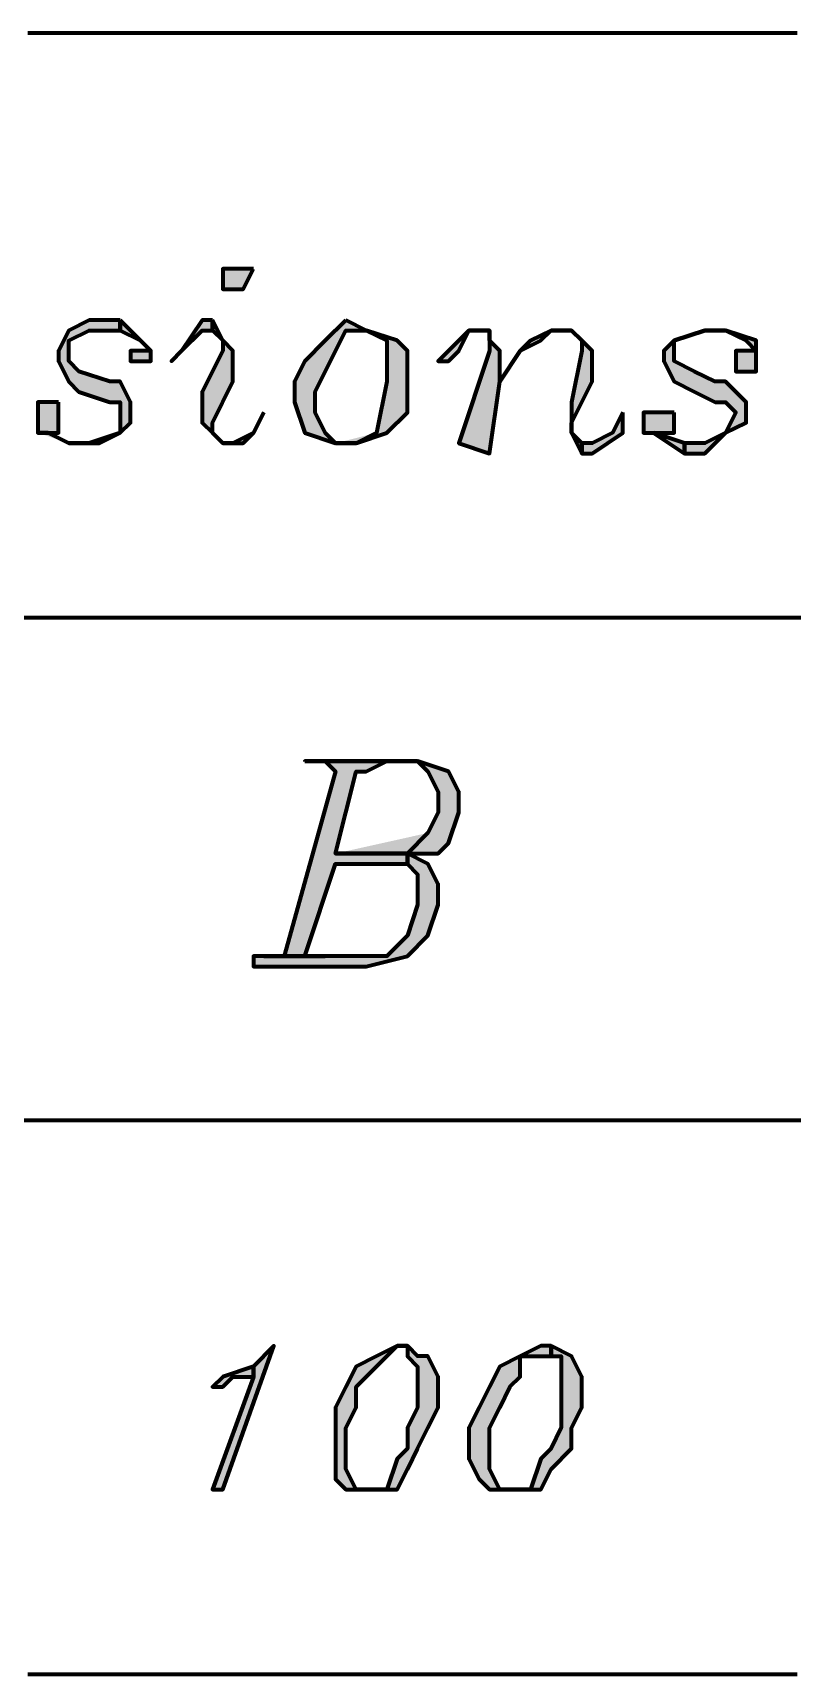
# Model space of a CAD drawing. Header units: inches. Extents: x 16 to 776, y 37 to 575.
# Drawn here: x 357.08 to 369.42, y 235 to 261.67 of the extents above; entities that cross this region are included whole.
import ezdxf

# ---------------------------------------------------------------- set-up
doc = ezdxf.new("R2010")
doc.units = ezdxf.units.IN
doc.header["$MEASUREMENT"] = 0
doc.layers.add('H', color=7, linetype='CONTINUOUS', lineweight=100)
doc.layers.add('P', color=250, linetype='CONTINUOUS', lineweight=100)

msp = doc.modelspace()

# ---------------------------------------------------------------- hatches: boundary and pattern name
at = {"layer": 'H', "linetype": 'Continuous'}
for points in [[(360.667, 257.833), (360.167, 257.833), (360.167, 257.5), (360.5, 257.5)], [(358.5, 257), (358, 257), (357.667, 256.833), (357.5, 256.5), (357.5, 256.333), (357.667, 256), (357.833, 255.833), (358.333, 255.667), (358.5, 255.667), (358.5, 255.5), (358.5, 255.167), (358, 255), (357.667, 255), (358.167, 255), (358.5, 255.167), (358.667, 255.333), (358.667, 255.667), (358.5, 256), (358.333, 256), (357.833, 256.167), (357.667, 256.333), (357.667, 256.5), (357.667, 256.667), (358, 256.833), (358.5, 256.833)], [(358.5, 257), (358.5, 256.833), (358.833, 256.667), (359, 256.5), (358.667, 256.5), (358.667, 256.333), (359, 256.333), (359, 256.5), (358.833, 256.667)], [(362.167, 257), (361.833, 256.667), (361.5, 256.333), (361.333, 256), (361.333, 255.667), (361.5, 255.167), (362, 255), (361.833, 255.167), (361.667, 255.5), (361.667, 255.833), (362, 256.5), (362.167, 256.833), (362.5, 256.833)], [(364.167, 256.833), (363.833, 256.5), (363.667, 256.333), (363.833, 256.333), (364, 256.5)], [(368.333, 256.833), (368.667, 256.667), (368.833, 256.5), (368.5, 256.5), (368.5, 256.167), (368.833, 256.167), (368.833, 256.5), (368.833, 256.667)], [(364.5, 256.667), (364.5, 256.5), (364, 255), (364.5, 254.833), (364.667, 256), (364.667, 256.5)], [(366, 256.667), (366, 256.5), (365.833, 255.667), (365.833, 255.333), (365.833, 255.167), (366, 254.833), (366, 255), (365.833, 255.167), (365.833, 255.333), (366.167, 256), (366.167, 256.5)], [(367.5, 256.667), (367.333, 256.5), (367.333, 256.333), (367.5, 256), (367.833, 255.833), (368.167, 255.667), (368.333, 255.667), (368.5, 255.5), (368.333, 255.167), (368, 255), (367.667, 255), (367.667, 254.833), (368, 254.833), (368.333, 255.167), (368.667, 255.333), (368.667, 255.667), (368.333, 256), (368.167, 256), (367.833, 256.167), (367.5, 256.333), (367.5, 256.5)], [(366.667, 255.5), (366.5, 255.167), (366.167, 255), (366, 255), (366, 254.833), (366.167, 254.833), (366.667, 255.167)], [(367.5, 255.5), (367, 255.5), (367, 255.167), (367.167, 255.167), (367.667, 254.833), (367.667, 255), (367.167, 255.167), (367.5, 255.167)], [(360.667, 255.167), (360.333, 255), (360.167, 255), (360.5, 255)], [(361.833, 249.833), (362, 249.667), (361.167, 246.667), (361, 246.667), (360.833, 246.667), (361.833, 246.667), (361.5, 246.667), (362, 248.167), (363.167, 248.167), (363.167, 248.333), (362, 248.333), (362.333, 249.667), (362.5, 249.667), (362.833, 249.833), (363.333, 249.833)], [(363.167, 248.333), (363.167, 248.167), (363.333, 248), (363.333, 247.5), (363.167, 247), (362.833, 246.667), (362.5, 246.667), (361.833, 246.667), (360.833, 246.667), (360.667, 246.667), (360.667, 246.5), (362.5, 246.5), (363.167, 246.667), (363.5, 247), (363.667, 247.5), (363.667, 247.833), (363.5, 248.167)], [(361, 240.333), (360.667, 240), (360.667, 239.833), (360, 238), (360.167, 238)], [(363, 240.333), (362.667, 240.167), (362.333, 240), (362.167, 239.667), (362, 239.333), (362, 239), (362, 238.5), (362, 238.167), (362.167, 238), (362.333, 238), (362.167, 238.333), (362.167, 239), (362.333, 239.333), (362.333, 239.667), (362.5, 239.833), (362.833, 240.167)], [(365.5, 240.333), (365.333, 240.333), (365, 240.167), (364.667, 240), (364.5, 239.667), (364.333, 239.333), (364.167, 239), (364.167, 238.5), (364.333, 238.167), (364.5, 238), (364.667, 238), (364.5, 238.333), (364.5, 239), (364.667, 239.333), (364.833, 239.667), (365, 239.833), (365, 240.167), (365.333, 240.167), (365.5, 240.167)], [(360.667, 240), (360.167, 239.833), (360, 239.667), (360.167, 239.667), (360.333, 239.833), (360.667, 239.833)]]:
    msp.add_hatch(color=0, dxfattribs=at).paths.add_polyline_path(points)
h = msp.add_hatch(color=0, dxfattribs=at)
edge = h.paths.add_edge_path()
edge.add_line((360, 257), (359.833, 257))
edge.add_line((359.833, 257), (359.333, 256.333))
edge.add_line((359.333, 256.333), (359.5, 256.5))
edge.add_line((359.5, 256.5), (359.833, 256.833))
edge.add_line((359.833, 256.833), (360, 256.833))
h = msp.add_hatch(color=0, dxfattribs=at)
edge = h.paths.add_edge_path()
edge.add_line((360, 257), (360, 256.833))
edge.add_line((360, 256.833), (360.167, 256.667))
edge.add_line((360.167, 256.667), (360.167, 256.5))
edge.add_line((360.167, 256.5), (359.833, 255.833))
edge.add_line((359.833, 255.833), (359.833, 255.333))
edge.add_line((359.833, 255.333), (360.167, 255))
edge.add_line((360.167, 255), (360, 255.167))
edge.add_line((360, 255.167), (360, 255.333))
edge.add_line((360, 255.333), (360.333, 256))
edge.add_line((360.333, 256), (360.333, 256.5))
edge.add_line((360.333, 256.5), (360.167, 256.667))
h = msp.add_hatch(color=0, dxfattribs=at)
edge = h.paths.add_edge_path()
edge.add_line((362.5, 256.833), (362.833, 256.667))
edge.add_line((362.833, 256.667), (362.833, 256.333))
edge.add_line((362.833, 256.333), (362.833, 256))
edge.add_line((362.833, 256), (362.667, 255.167))
edge.add_line((362.667, 255.167), (362, 255))
edge.add_line((362, 255), (362.333, 255))
edge.add_line((362.333, 255), (362.833, 255.167))
edge.add_line((362.833, 255.167), (363.167, 255.5))
edge.add_line((363.167, 255.5), (363.167, 255.833))
edge.add_line((363.167, 255.833), (363.167, 256.167))
edge.add_line((363.167, 256.167), (363.167, 256.5))
edge.add_line((363.167, 256.5), (363, 256.667))
h = msp.add_hatch(color=0, dxfattribs=at)
edge = h.paths.add_edge_path()
edge.add_line((365.5, 256.833), (365.167, 256.667))
edge.add_line((365.167, 256.667), (364.667, 256))
edge.add_line((364.667, 256), (365, 256.5))
edge.add_line((365, 256.5), (365.333, 256.667))
h = msp.add_hatch(color=0, dxfattribs=at)
edge = h.paths.add_edge_path()
edge.add_line((357.5, 255.667), (357.167, 255.667))
edge.add_line((357.167, 255.667), (357.167, 255.167))
edge.add_line((357.167, 255.167), (357.667, 255))
edge.add_line((357.667, 255), (357.333, 255.167))
edge.add_line((357.333, 255.167), (357.167, 255.167))
edge.add_line((357.167, 255.167), (357.5, 255.167))
h = msp.add_hatch(color=0, dxfattribs=at)
edge = h.paths.add_edge_path()
edge.add_line((361.5, 249.833), (361.833, 249.833))
edge.add_line((361.833, 249.833), (363.333, 249.833))
edge.add_line((363.333, 249.833), (363.5, 249.667))
edge.add_line((363.5, 249.667), (363.667, 249.333))
edge.add_line((363.667, 249.333), (363.667, 249))
edge.add_line((363.667, 249), (363.5, 248.667))
edge.add_line((363.5, 248.667), (362, 248.333))
edge.add_line((362, 248.333), (363.167, 248.333))
edge.add_line((363.167, 248.333), (363.667, 248.333))
edge.add_line((363.667, 248.333), (363.833, 248.5))
edge.add_line((363.833, 248.5), (364, 249))
edge.add_line((364, 249), (364, 249.333))
edge.add_line((364, 249.333), (363.833, 249.667))
edge.add_line((363.833, 249.667), (363.333, 249.833))
h = msp.add_hatch(color=0, dxfattribs=at)
edge = h.paths.add_edge_path()
edge.add_line((363.167, 240.333), (363.167, 240.167))
edge.add_line((363.167, 240.167), (363.333, 240))
edge.add_line((363.333, 240), (363.333, 239.333))
edge.add_line((363.333, 239.333), (363.167, 239))
edge.add_line((363.167, 239), (363.167, 238.667))
edge.add_line((363.167, 238.667), (363, 238.5))
edge.add_line((363, 238.5), (362.833, 238))
edge.add_line((362.833, 238), (362.333, 238))
edge.add_line((362.333, 238), (362.667, 238))
edge.add_line((362.667, 238), (363, 238))
edge.add_line((363, 238), (363.167, 238.333))
edge.add_line((363.167, 238.333), (363.333, 238.667))
edge.add_line((363.333, 238.667), (363.5, 239))
edge.add_line((363.5, 239), (363.667, 239.333))
edge.add_line((363.667, 239.333), (363.667, 239.833))
edge.add_line((363.667, 239.833), (363.5, 240.167))
edge.add_line((363.5, 240.167), (363.333, 240.167))
h = msp.add_hatch(color=0, dxfattribs=at)
edge = h.paths.add_edge_path()
edge.add_line((365.5, 240.333), (365.5, 240.167))
edge.add_line((365.5, 240.167), (365.667, 240.167))
edge.add_line((365.667, 240.167), (365.667, 240))
edge.add_line((365.667, 240), (365.667, 239.333))
edge.add_line((365.667, 239.333), (365.667, 239))
edge.add_line((365.667, 239), (365.5, 238.667))
edge.add_line((365.5, 238.667), (365.333, 238.5))
edge.add_line((365.333, 238.5), (365.167, 238))
edge.add_line((365.167, 238), (364.667, 238))
edge.add_line((364.667, 238), (365, 238))
edge.add_line((365, 238), (365.333, 238))
edge.add_line((365.333, 238), (365.5, 238.333))
edge.add_line((365.5, 238.333), (365.833, 238.667))
edge.add_line((365.833, 238.667), (365.833, 239))
edge.add_line((365.833, 239), (366, 239.333))
edge.add_line((366, 239.333), (366, 239.833))
edge.add_line((366, 239.833), (365.833, 240.167))

# ---------------------------------------------------------------- linework, layer by layer
at = {"layer": 'P', "color": 0, "linetype": 'Continuous'}
for points in [[(357, 261.667), (357.167, 261.667)], [(357.167, 261.667), (357.167, 261.667)], [(357.167, 261.667), (357.167, 261.667)], [(357.167, 261.667), (357.333, 261.667)], [(357.167, 261.667), (357.333, 261.667)], [(357.333, 261.667), (357.5, 261.667)], [(357.333, 261.667), (357.5, 261.667)], [(357.5, 261.667), (357.667, 261.667)], [(357.667, 261.667), (357.667, 261.667)], [(357.667, 261.667), (357.667, 261.667)], [(357.667, 261.667), (357.833, 261.667)], [(357.667, 261.667), (357.833, 261.667)], [(357.833, 261.667), (358, 261.667)], [(357.833, 261.667), (358, 261.667)], [(358, 261.667), (358, 261.667)], [(358, 261.667), (358, 261.667)], [(358, 261.667), (358.167, 261.667)], [(358.167, 261.667), (358.333, 261.667)], [(358.167, 261.667), (358.333, 261.667)], [(358.333, 261.667), (358.5, 261.667)], [(358.333, 261.667), (358.5, 261.667)], [(358.5, 261.667), (358.5, 261.667)], [(358.5, 261.667), (358.5, 261.667)], [(358.5, 261.667), (358.667, 261.667)], [(358.667, 261.667), (358.833, 261.667)], [(358.667, 261.667), (358.833, 261.667)], [(358.833, 261.667), (359, 261.667)], [(358.833, 261.667), (359, 261.667)], [(359, 261.667), (359, 261.667)], [(359, 261.667), (359, 261.667)], [(359, 261.667), (359.167, 261.667)], [(359.167, 261.667), (359.333, 261.667)], [(359.167, 261.667), (359.333, 261.667)], [(359.333, 261.667), (359.333, 261.667)], [(359.333, 261.667), (359.333, 261.667)], [(359.333, 261.667), (359.5, 261.667)], [(359.333, 261.667), (359.5, 261.667)], [(359.5, 261.667), (359.667, 261.667)], [(359.667, 261.667), (359.833, 261.667)], [(359.667, 261.667), (359.833, 261.667)], [(359.833, 261.667), (359.833, 261.667)], [(359.833, 261.667), (359.833, 261.667)], [(359.833, 261.667), (360, 261.667)], [(359.833, 261.667), (360, 261.667)], [(360, 261.667), (360.167, 261.667)], [(360, 261.667), (360.167, 261.667)], [(360.167, 261.667), (360.167, 261.667)], [(360.167, 261.667), (360.333, 261.667)], [(360.167, 261.667), (360.333, 261.667)], [(360.333, 261.667), (360.5, 261.667)], [(360.333, 261.667), (360.5, 261.667)], [(360.5, 261.667), (360.667, 261.667)], [(360.5, 261.667), (360.667, 261.667)], [(360.667, 261.667), (360.667, 261.667)], [(360.667, 261.667), (360.833, 261.667)], [(360.667, 261.667), (360.833, 261.667)], [(360.833, 261.667), (361, 261.667)], [(360.833, 261.667), (361, 261.667)], [(361, 261.667), (361, 261.667)], [(361, 261.667), (361, 261.667)], [(361, 261.667), (361.167, 261.667)], [(361.167, 261.667), (361.333, 261.667)], [(361.167, 261.667), (361.333, 261.667)], [(361.333, 261.667), (361.5, 261.667)], [(361.333, 261.667), (361.5, 261.667)], [(361.5, 261.667), (361.5, 261.667)], [(361.5, 261.667), (361.5, 261.667)], [(361.5, 261.667), (361.667, 261.667)], [(361.5, 261.667), (361.667, 261.667)], [(361.667, 261.667), (361.833, 261.667)], [(361.833, 261.667), (362, 261.667)], [(361.833, 261.667), (362, 261.667)], [(362, 261.667), (362, 261.667)], [(362, 261.667), (362, 261.667)], [(362, 261.667), (362.167, 261.667)], [(362, 261.667), (362.167, 261.667)], [(362.167, 261.667), (362.333, 261.667)], [(362.167, 261.667), (362.333, 261.667)], [(362.333, 261.667), (362.333, 261.667)], [(362.333, 261.667), (362.5, 261.667)], [(362.333, 261.667), (362.5, 261.667)], [(362.5, 261.667), (362.667, 261.667)], [(362.5, 261.667), (362.667, 261.667)], [(362.667, 261.667), (362.833, 261.667)], [(362.667, 261.667), (362.833, 261.667)], [(362.833, 261.667), (362.833, 261.667)], [(362.833, 261.667), (363, 261.667)], [(362.833, 261.667), (363, 261.667)], [(363, 261.667), (363.167, 261.667)], [(363, 261.667), (363.167, 261.667)], [(363.167, 261.667), (363.167, 261.667)], [(363.167, 261.667), (363.167, 261.667)], [(363.167, 261.667), (363.333, 261.667)], [(363.333, 261.667), (363.5, 261.667)], [(363.333, 261.667), (363.5, 261.667)], [(363.5, 261.667), (363.667, 261.667)], [(363.5, 261.667), (363.667, 261.667)], [(363.667, 261.667), (363.667, 261.667)], [(363.667, 261.667), (363.667, 261.667)], [(363.667, 261.667), (363.833, 261.667)], [(363.667, 261.667), (363.833, 261.667)], [(363.833, 261.667), (364, 261.667)], [(364, 261.667), (364, 261.667)], [(364, 261.667), (364, 261.667)], [(364, 261.667), (364.167, 261.667)], [(364, 261.667), (364.167, 261.667)], [(364.167, 261.667), (364.333, 261.667)], [(364.167, 261.667), (364.333, 261.667)], [(364.333, 261.667), (364.5, 261.667)], [(364.5, 261.667), (364.5, 261.667)], [(364.5, 261.667), (364.5, 261.667)], [(364.5, 261.667), (364.667, 261.667)], [(364.5, 261.667), (364.667, 261.667)], [(364.667, 261.667), (364.833, 261.667)], [(364.667, 261.667), (364.833, 261.667)], [(364.833, 261.667), (365, 261.667)], [(365, 261.667), (365, 261.667)], [(365, 261.667), (365, 261.667)], [(365, 261.667), (365.167, 261.667)], [(365, 261.667), (365.167, 261.667)], [(365.167, 261.667), (365.333, 261.667)], [(365.167, 261.667), (365.333, 261.667)], [(365.333, 261.667), (365.333, 261.667)], [(365.333, 261.667), (365.5, 261.667)], [(365.333, 261.667), (365.5, 261.667)], [(365.5, 261.667), (365.667, 261.667)], [(365.5, 261.667), (365.667, 261.667)], [(365.667, 261.667), (365.833, 261.667)], [(365.667, 261.667), (365.833, 261.667)], [(365.833, 261.667), (365.833, 261.667)], [(365.833, 261.667), (365.833, 261.667)], [(365.833, 261.667), (366, 261.667)], [(366, 261.667), (366.167, 261.667)], [(366, 261.667), (366.167, 261.667)], [(366.167, 261.667), (366.167, 261.667)], [(366.167, 261.667), (366.167, 261.667)], [(366.167, 261.667), (366.333, 261.667)], [(366.167, 261.667), (366.333, 261.667)], [(366.333, 261.667), (366.5, 261.667)], [(366.5, 261.667), (366.667, 261.667)], [(366.5, 261.667), (366.667, 261.667)], [(366.667, 261.667), (366.667, 261.667)], [(366.667, 261.667), (366.667, 261.667)], [(366.667, 261.667), (366.833, 261.667)], [(366.667, 261.667), (366.833, 261.667)], [(366.833, 261.667), (367, 261.667)], [(367, 261.667), (367, 261.667)], [(367, 261.667), (367, 261.667)], [(367, 261.667), (367.167, 261.667)], [(367, 261.667), (367.167, 261.667)], [(367.167, 261.667), (367.333, 261.667)], [(367.167, 261.667), (367.333, 261.667)], [(367.333, 261.667), (367.5, 261.667)], [(367.5, 261.667), (367.5, 261.667)], [(367.5, 261.667), (367.5, 261.667)], [(367.5, 261.667), (367.667, 261.667)], [(367.5, 261.667), (367.667, 261.667)], [(367.667, 261.667), (367.833, 261.667)], [(367.667, 261.667), (367.833, 261.667)], [(367.833, 261.667), (368, 261.667)], [(367.833, 261.667), (368, 261.667)], [(368, 261.667), (368, 261.667)], [(368, 261.667), (368.167, 261.667)], [(368, 261.667), (368.167, 261.667)], [(368.167, 261.667), (368.333, 261.667)], [(368.167, 261.667), (368.333, 261.667)], [(368.333, 261.667), (368.333, 261.667)], [(368.333, 261.667), (368.333, 261.667)], [(368.333, 261.667), (368.5, 261.667)], [(368.5, 261.667), (368.667, 261.667)], [(368.5, 261.667), (368.667, 261.667)], [(368.667, 261.667), (368.833, 261.667)], [(368.667, 261.667), (368.833, 261.667)], [(368.833, 261.667), (368.833, 261.667)], [(368.833, 261.667), (368.833, 261.667)], [(368.833, 261.667), (369, 261.667)], [(369, 261.667), (369.167, 261.667)], [(369, 261.667), (369.167, 261.667)], [(369.167, 261.667), (369.167, 261.667)], [(369.167, 261.667), (369.167, 261.667)], [(369.167, 261.667), (369.333, 261.667)], [(369.167, 261.667), (369.333, 261.667)], [(369.333, 261.667), (369.5, 261.667)], [(360.667, 257.833), (360.167, 257.833), (360.167, 257.5), (360.5, 257.5), (360.667, 257.833)], [(358.5, 257), (358, 257), (357.667, 256.833), (357.5, 256.5), (357.5, 256.333), (357.667, 256), (357.833, 255.833), (358.333, 255.667), (358.5, 255.667), (358.5, 255.5), (358.5, 255.167), (358, 255), (357.667, 255), (357.667, 255), (358.167, 255), (358.5, 255.167), (358.667, 255.333), (358.667, 255.667), (358.5, 256), (358.333, 256), (357.833, 256.167), (357.667, 256.333), (357.667, 256.5), (357.667, 256.667), (358, 256.833), (358.5, 256.833), (358.5, 257)], [(358.5, 257), (358.5, 256.833), (358.833, 256.667), (359, 256.5), (358.667, 256.5), (358.667, 256.333), (359, 256.333), (359, 256.5), (358.833, 256.667), (358.5, 257)], [(360, 257), (359.833, 257), (359.5, 256.5), (359.333, 256.333), (359.333, 256.333), (359.5, 256.5), (359.833, 256.833), (360, 256.833), (360, 257)], [(360, 257), (360, 256.833), (360.167, 256.667), (360.167, 256.5), (359.833, 255.833), (359.833, 255.333), (360, 255.167), (360, 255.167), (360.167, 255), (360.167, 255), (360, 255.167), (360, 255.333), (360.333, 256), (360.333, 256.5), (360.167, 256.667), (360, 257)], [(362.167, 257), (361.833, 256.667), (361.5, 256.333), (361.333, 256), (361.333, 255.667), (361.5, 255.167), (361.5, 255.167), (362, 255), (362, 255), (361.833, 255.167), (361.667, 255.5), (361.667, 255.833), (362, 256.5), (362.167, 256.833), (362.5, 256.833), (362.5, 256.833), (362.167, 257)], [(362.5, 256.833), (362.5, 256.833), (362.833, 256.667), (362.833, 256.333), (362.833, 256), (362.667, 255.167), (362.333, 255), (362, 255), (362, 255), (362.333, 255), (362.833, 255.167), (363.167, 255.5), (363.167, 255.833), (363.167, 256.167), (363.167, 256.5), (363, 256.667), (362.5, 256.833)], [(364.5, 256.833), (364.167, 256.833), (363.833, 256.5), (363.667, 256.333), (363.833, 256.333), (364, 256.5), (364.167, 256.833), (364.5, 256.833)], [(364.5, 256.833), (364.5, 256.833), (364.5, 256.667), (364.5, 256.5), (364, 255), (364.5, 254.833), (364.667, 256), (364.667, 256), (364.667, 256.5), (364.5, 256.667), (364.5, 256.833)], [(365.833, 256.833), (365.5, 256.833), (365.167, 256.667), (365, 256.5), (364.667, 256), (364.667, 256), (365, 256.5), (365.333, 256.667), (365.5, 256.833), (365.833, 256.833)], [(365.833, 256.833), (365.833, 256.833), (366, 256.667), (366, 256.5), (365.833, 255.667), (365.833, 255.333), (365.833, 255.167), (365.833, 255.167), (366, 254.833), (366, 255), (365.833, 255.167), (365.833, 255.333), (366.167, 256), (366.167, 256.5), (366, 256.667), (365.833, 256.833)], [(368.333, 256.833), (368, 256.833), (367.5, 256.667), (367.333, 256.5), (367.333, 256.333), (367.5, 256), (367.833, 255.833), (368.167, 255.667), (368.333, 255.667), (368.5, 255.5), (368.333, 255.167), (368, 255), (367.667, 255), (367.667, 254.833), (368, 254.833), (368.333, 255.167), (368.667, 255.333), (368.667, 255.667), (368.333, 256), (368.167, 256), (367.833, 256.167), (367.5, 256.333), (367.5, 256.5), (367.5, 256.667), (368, 256.833), (368.333, 256.833)], [(368.333, 256.833), (368.333, 256.833), (368.667, 256.667), (368.833, 256.5), (368.5, 256.5), (368.5, 256.167), (368.833, 256.167), (368.833, 256.5), (368.833, 256.667), (368.333, 256.833)], [(357.5, 255.667), (357.167, 255.667), (357.167, 255.167), (357.333, 255.167), (357.667, 255), (357.667, 255), (357.333, 255.167), (357.167, 255.167), (357.5, 255.167), (357.5, 255.667)], [(360.833, 255.5), (360.667, 255.167), (360.333, 255), (360.167, 255), (360.167, 255), (360.5, 255), (360.667, 255.167), (360.833, 255.5)], [(366.667, 255.5), (366.5, 255.167), (366.167, 255), (366, 255), (366, 254.833), (366.167, 254.833), (366.667, 255.167), (366.667, 255.5), (366.667, 255.5)], [(367.5, 255.5), (367, 255.5), (367, 255.167), (367.167, 255.167), (367.667, 254.833), (367.667, 255), (367.167, 255.167), (367.167, 255.167), (367.5, 255.167), (367.5, 255.5)], [(336.5, 252.167), (406.5, 252.167)], [(361.833, 249.833), (362, 249.667), (362, 249.667), (361.167, 246.667), (361, 246.667), (360.833, 246.667), (361.833, 246.667), (361.5, 246.667), (361.5, 246.667), (362, 248.167), (363.167, 248.167), (363.167, 248.333), (362, 248.333), (362.333, 249.667), (362.5, 249.667), (362.833, 249.833), (363.333, 249.833), (361.833, 249.833)], [(361.5, 249.833), (361.5, 249.833), (361.833, 249.833), (363.333, 249.833), (363.5, 249.667), (363.667, 249.333), (363.667, 249), (363.5, 248.667), (363.167, 248.333), (362, 248.333), (363.167, 248.333), (363.667, 248.333), (363.833, 248.5), (364, 249), (364, 249.333), (363.833, 249.667), (363.333, 249.833), (361.5, 249.833)], [(363.167, 248.333), (363.167, 248.167), (363.333, 248), (363.333, 247.5), (363.167, 247), (362.833, 246.667), (362.5, 246.667), (361.833, 246.667), (360.833, 246.667), (360.667, 246.667), (360.667, 246.5), (362.5, 246.5), (363.167, 246.667), (363.5, 247), (363.667, 247.5), (363.667, 247.833), (363.5, 248.167), (363.167, 248.333)], [(228.667, 244), (406.5, 244)], [(361, 240.333), (361, 240.333), (360.667, 240), (360.667, 239.833), (360, 238), (360.167, 238), (361, 240.333)], [(363.167, 240.333), (363, 240.333), (362.667, 240.167), (362.333, 240), (362.167, 239.667), (362, 239.333), (362, 239), (362, 238.5), (362, 238.167), (362.167, 238), (362.333, 238), (362.333, 238), (362.333, 238), (362.167, 238.333), (362.167, 239), (362.333, 239.333), (362.333, 239.667), (362.5, 239.833), (362.833, 240.167), (363, 240.333), (363.167, 240.333)], [(363.167, 240.333), (363.167, 240.333), (363.167, 240.167), (363.333, 240), (363.333, 239.333), (363.167, 239), (363.167, 238.667), (363, 238.5), (362.833, 238), (362.667, 238), (362.333, 238), (362.333, 238), (362.667, 238), (363, 238), (363.167, 238.333), (363.333, 238.667), (363.5, 239), (363.667, 239.333), (363.667, 239.833), (363.5, 240.167), (363.333, 240.167), (363.167, 240.333)], [(365.5, 240.333), (365.333, 240.333), (365, 240.167), (364.667, 240), (364.5, 239.667), (364.333, 239.333), (364.167, 239), (364.167, 238.5), (364.333, 238.167), (364.5, 238), (364.667, 238), (364.667, 238), (364.667, 238), (364.5, 238.333), (364.5, 239), (364.667, 239.333), (364.833, 239.667), (365, 239.833), (365, 240.167), (365.333, 240.167), (365.5, 240.167), (365.5, 240.333)], [(365.5, 240.333), (365.5, 240.167), (365.667, 240.167), (365.667, 240), (365.667, 239.333), (365.667, 239), (365.5, 238.667), (365.333, 238.5), (365.167, 238), (365, 238), (364.667, 238), (364.667, 238), (365, 238), (365.333, 238), (365.5, 238.333), (365.833, 238.667), (365.833, 239), (366, 239.333), (366, 239.833), (365.833, 240.167), (365.833, 240.167), (365.5, 240.333)], [(360.667, 240), (360.167, 239.833), (360, 239.667), (360.167, 239.667), (360.333, 239.833), (360.667, 239.833), (360.667, 240)], [(357, 235), (357.167, 235)], [(357.167, 235), (357.167, 235)], [(357.167, 235), (357.167, 235)], [(357.167, 235), (357.333, 235)], [(357.167, 235), (357.333, 235)], [(357.333, 235), (357.5, 235)], [(357.333, 235), (357.5, 235)], [(357.5, 235), (357.667, 235)], [(357.667, 235), (357.667, 235)], [(357.667, 235), (357.667, 235)], [(357.667, 235), (357.833, 235)], [(357.667, 235), (357.833, 235)], [(357.833, 235), (358, 235)], [(357.833, 235), (358, 235)], [(358, 235), (358, 235)], [(358, 235), (358, 235)], [(358, 235), (358.167, 235)], [(358.167, 235), (358.333, 235)], [(358.167, 235), (358.333, 235)], [(358.333, 235), (358.5, 235)], [(358.333, 235), (358.5, 235)], [(358.5, 235), (358.5, 235)], [(358.5, 235), (358.5, 235)], [(358.5, 235), (358.667, 235)], [(358.667, 235), (358.833, 235)], [(358.667, 235), (358.833, 235)], [(358.833, 235), (359, 235)], [(358.833, 235), (359, 235)], [(359, 235), (359, 235)], [(359, 235), (359, 235)], [(359, 235), (359.167, 235)], [(359.167, 235), (359.333, 235)], [(359.167, 235), (359.333, 235)], [(359.333, 235), (359.333, 235)], [(359.333, 235), (359.333, 235)], [(359.333, 235), (359.5, 235)], [(359.333, 235), (359.5, 235)], [(359.5, 235), (359.667, 235)], [(359.667, 235), (359.833, 235)], [(359.667, 235), (359.833, 235)], [(359.833, 235), (359.833, 235)], [(359.833, 235), (359.833, 235)], [(359.833, 235), (360, 235)], [(359.833, 235), (360, 235)], [(360, 235), (360.167, 235)], [(360, 235), (360.167, 235)], [(360.167, 235), (360.167, 235)], [(360.167, 235), (360.333, 235)], [(360.167, 235), (360.333, 235)], [(360.333, 235), (360.5, 235)], [(360.333, 235), (360.5, 235)], [(360.5, 235), (360.667, 235)], [(360.5, 235), (360.667, 235)], [(360.667, 235), (360.667, 235)], [(360.667, 235), (360.833, 235)], [(360.667, 235), (360.833, 235)], [(360.833, 235), (361, 235)], [(360.833, 235), (361, 235)], [(361, 235), (361, 235)], [(361, 235), (361, 235)], [(361, 235), (361.167, 235)], [(361.167, 235), (361.333, 235)], [(361.167, 235), (361.333, 235)], [(361.333, 235), (361.5, 235)], [(361.333, 235), (361.5, 235)], [(361.5, 235), (361.5, 235)], [(361.5, 235), (361.5, 235)], [(361.5, 235), (361.667, 235)], [(361.5, 235), (361.667, 235)], [(361.667, 235), (361.833, 235)], [(361.833, 235), (362, 235)], [(361.833, 235), (362, 235)], [(362, 235), (362, 235)], [(362, 235), (362, 235)], [(362, 235), (362.167, 235)], [(362, 235), (362.167, 235)], [(362.167, 235), (362.333, 235)], [(362.167, 235), (362.333, 235)], [(362.333, 235), (362.333, 235)], [(362.333, 235), (362.5, 235)], [(362.333, 235), (362.5, 235)], [(362.5, 235), (362.667, 235)], [(362.5, 235), (362.667, 235)], [(362.667, 235), (362.833, 235)], [(362.667, 235), (362.833, 235)], [(362.833, 235), (362.833, 235)], [(362.833, 235), (363, 235)], [(362.833, 235), (363, 235)], [(363, 235), (363.167, 235)], [(363, 235), (363.167, 235)], [(363.167, 235), (363.167, 235)], [(363.167, 235), (363.167, 235)], [(363.167, 235), (363.333, 235)], [(363.333, 235), (363.5, 235)], [(363.333, 235), (363.5, 235)], [(363.5, 235), (363.667, 235)], [(363.5, 235), (363.667, 235)], [(363.667, 235), (363.667, 235)], [(363.667, 235), (363.667, 235)], [(363.667, 235), (363.833, 235)], [(363.667, 235), (363.833, 235)], [(363.833, 235), (364, 235)], [(364, 235), (364, 235)], [(364, 235), (364, 235)], [(364, 235), (364.167, 235)], [(364, 235), (364.167, 235)], [(364.167, 235), (364.333, 235)], [(364.167, 235), (364.333, 235)], [(364.333, 235), (364.5, 235)], [(364.5, 235), (364.5, 235)], [(364.5, 235), (364.5, 235)], [(364.5, 235), (364.667, 235)], [(364.5, 235), (364.667, 235)], [(364.667, 235), (364.833, 235)], [(364.667, 235), (364.833, 235)], [(364.833, 235), (365, 235)], [(365, 235), (365, 235)], [(365, 235), (365, 235)], [(365, 235), (365.167, 235)], [(365, 235), (365.167, 235)], [(365.167, 235), (365.333, 235)], [(365.167, 235), (365.333, 235)], [(365.333, 235), (365.333, 235)], [(365.333, 235), (365.5, 235)], [(365.333, 235), (365.5, 235)], [(365.5, 235), (365.667, 235)], [(365.5, 235), (365.667, 235)], [(365.667, 235), (365.833, 235)], [(365.667, 235), (365.833, 235)], [(365.833, 235), (365.833, 235)], [(365.833, 235), (365.833, 235)], [(365.833, 235), (366, 235)], [(366, 235), (366.167, 235)], [(366, 235), (366.167, 235)], [(366.167, 235), (366.167, 235)], [(366.167, 235), (366.167, 235)], [(366.167, 235), (366.333, 235)], [(366.167, 235), (366.333, 235)], [(366.333, 235), (366.5, 235)], [(366.5, 235), (366.667, 235)], [(366.5, 235), (366.667, 235)], [(366.667, 235), (366.667, 235)], [(366.667, 235), (366.667, 235)], [(366.667, 235), (366.833, 235)], [(366.667, 235), (366.833, 235)], [(366.833, 235), (367, 235)], [(367, 235), (367, 235)], [(367, 235), (367, 235)], [(367, 235), (367.167, 235)], [(367, 235), (367.167, 235)], [(367.167, 235), (367.333, 235)], [(367.167, 235), (367.333, 235)], [(367.333, 235), (367.5, 235)], [(367.5, 235), (367.5, 235)], [(367.5, 235), (367.5, 235)], [(367.5, 235), (367.667, 235)], [(367.5, 235), (367.667, 235)], [(367.667, 235), (367.833, 235)], [(367.667, 235), (367.833, 235)], [(367.833, 235), (368, 235)], [(367.833, 235), (368, 235)], [(368, 235), (368, 235)], [(368, 235), (368.167, 235)], [(368, 235), (368.167, 235)], [(368.167, 235), (368.333, 235)], [(368.167, 235), (368.333, 235)], [(368.333, 235), (368.333, 235)], [(368.333, 235), (368.333, 235)], [(368.333, 235), (368.5, 235)], [(368.5, 235), (368.667, 235)], [(368.5, 235), (368.667, 235)], [(368.667, 235), (368.833, 235)], [(368.667, 235), (368.833, 235)], [(368.833, 235), (368.833, 235)], [(368.833, 235), (368.833, 235)], [(368.833, 235), (369, 235)], [(369, 235), (369.167, 235)], [(369, 235), (369.167, 235)], [(369.167, 235), (369.167, 235)], [(369.167, 235), (369.167, 235)], [(369.167, 235), (369.333, 235)], [(369.167, 235), (369.333, 235)], [(369.333, 235), (369.5, 235)]]:
    msp.add_lwpolyline(points, dxfattribs=at)

doc.saveas('drawing.dxf')
